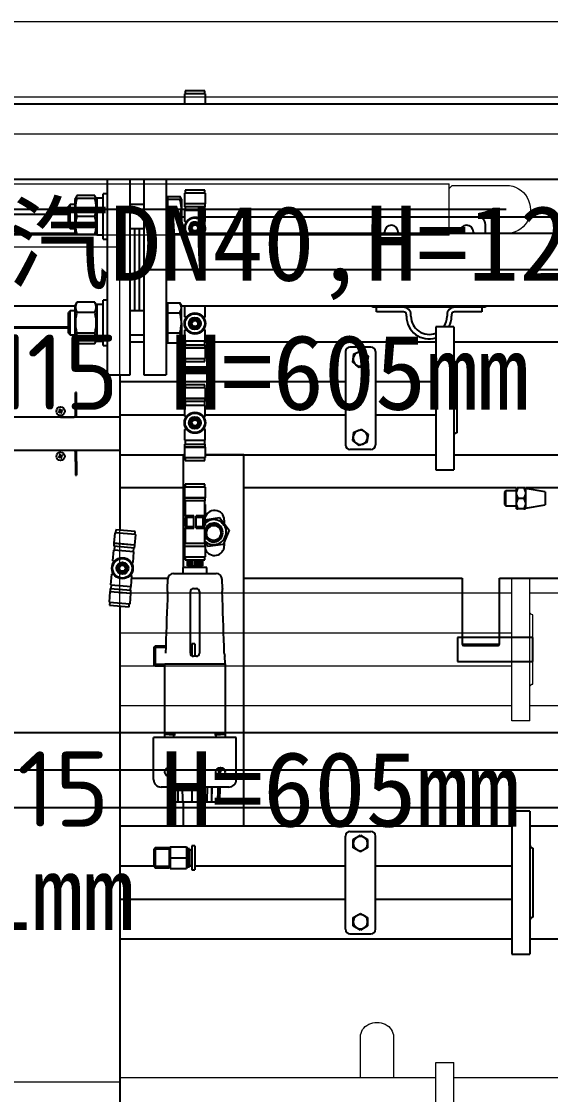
# Model space of a CAD drawing. Extents: x -681219 to -550379, y -242630 to -158199.
# Drawn here: x -641961 to -641609, y -222299 to -221586 of the extents above; entities that cross this region are included whole.
import ezdxf
from ezdxf.lldxf.tags import DXFTag

# ---------------------------------------------------------------- set-up
doc = ezdxf.new("R2010")
doc.units = 0
doc.header["$LTSCALE"] = 1000
doc.linetypes.add('DASHED2', pattern=[9.525, 6.35, -3.175])
doc.layers.get('0').update_dxf_attribs({"linetype": 'CONTINUOUS'})
for name, color, linetype in [('AAC0603001', 7, 'CONTINUOUS'), ('AAC1606501', 7, 'CONTINUOUS'), ('AAV0300602', 7, 'CONTINUOUS'), ('C__USERS_ADMINIS', 7, 'CONTINUOUS'), ('center', 253, 'CENTER2'), ('DOTE_油脂（红）', 7, 'CONTINUOUS'), ('DV6_Default', 7, 'CONTINUOUS'), ('FAA01201', 7, 'CONTINUOUS'), ('FAA01601', 7, 'CONTINUOUS'), ('G03040100001', 7, 'CONTINUOUS'), ('G03050100001', 7, 'CONTINUOUS'), ('G04010100002', 7, 'CONTINUOUS'), ('G04010103013', 7, 'CONTINUOUS'), ('GAB01601', 7, 'CONTINUOUS'), ('GAE01601', 7, 'CONTINUOUS'), ('interface', 251, 'DASHED2'), ('MYGL00710003', 7, 'CONTINUOUS'), ('MYGL00710020', 7, 'CONTINUOUS'), ('MYGL00710022', 7, 'CONTINUOUS'), ('MYGL00710027', 7, 'CONTINUOUS'), ('MYGL00710064', 7, 'CONTINUOUS'), ('MYGL00710077', 7, 'CONTINUOUS'), ('MYGL011009261', 7, 'CONTINUOUS'), ('MYGL011009271', 7, 'CONTINUOUS'), ('MYGL011014822', 7, 'CONTINUOUS'), ('MYGL011015892', 7, 'CONTINUOUS'), ('MYGL01110015', 7, 'CONTINUOUS'), ('MYGL151001281', 7, 'CONTINUOUS'), ('MYGL151001301', 7, 'CONTINUOUS'), ('PIPE-油脂（红）', 1, 'CONTINUOUS'), ('S02010102', 7, 'CONTINUOUS'), ('S021204002', 7, 'CONTINUOUS'), ('SJGL011001841', 7, 'CONTINUOUS'), ('SJGL011002201', 7, 'CONTINUOUS'), ('SJGL011002211', 7, 'CONTINUOUS'), ('SJGL011002221', 7, 'CONTINUOUS')]:
    doc.layers.add(name, color=color, linetype=linetype)
doc.layers.add('famsun', color=7, linetype='CONTINUOUS', lineweight=0)
tags = doc.linetypes.add('CENTER2', pattern=[28.575, 19.05, -3.175, 3.175, -3.175]).pattern_tags.tags
tags[10:11] = [DXFTag(74, 4), DXFTag(75, 0), DXFTag(340, '0'), DXFTag(46, 0.0), DXFTag(50, 0.0), DXFTag(44, 0.0), DXFTag(45, 0.0)]
tags[8:9] = [DXFTag(74, 4), DXFTag(75, 0), DXFTag(340, '0'), DXFTag(46, 0.0), DXFTag(50, 0.0), DXFTag(44, 0.0), DXFTag(45, 0.0)]
tags[6:7] = [DXFTag(74, 4), DXFTag(75, 0), DXFTag(340, '0'), DXFTag(46, 0.0), DXFTag(50, 0.0), DXFTag(44, 0.0), DXFTag(45, 0.0)]
tags[4:5] = [DXFTag(74, 4), DXFTag(75, 0), DXFTag(340, '0'), DXFTag(46, 0.0), DXFTag(50, 0.0), DXFTag(44, 0.0), DXFTag(45, 0.0)]

# ---------------------------------------------------------------- blocks, each defined once
blk = doc.blocks.new('MYGL007B0001XY_A-MYGL165_1_V_1', base_point=(16242.13, -1235.9))
at = {"color": 0, "linetype": 'ByBlock', "lineweight": -2}
for p, q in [((17982.13, -740.9), (14502.13, -740.9)), ((17982.13, -790.9), (14502.13, -790.9)), ((14502.13, -815.9), (14833.13, -815.9)), ((14833.13, -815.9), (16016.83, -815.9)), ((14643.13, -882.9), (14643.13, -848.9)), ((16016.83, -848.9), (14643.13, -848.9)), ((14641.11, -849.9), (14605.18, -849.9)), ((14643.13, -879.9), (14643.13, -851.9)), ((14605.18, -881.9), (14641.13, -881.9)), ((14643.13, -882.9), (16016.83, -882.9)), ((14862.13, -890.9), (15625.63, -890.9)), ((14862.13, -1342.29), (14862.13, -890.9)), ((14589.53, -1205.9), (14589.53, -1110.9)), ((14601.53, -1110.9), (14589.53, -1110.9)), ((14601.53, -1205.9), (14601.53, -1110.9)), ((14502.13, -1120.9), (14589.53, -1120.9)), ((14601.53, -1120.9), (14862.13, -1120.9)), ((14587.53, -1181.4), (14587.53, -1135.4)), ((14862.13, -1147.4), (14601.53, -1147.4)), ((14601.53, -1169.4), (14862.13, -1169.4)), ((14502.13, -1195.9), (14589.53, -1195.9)), ((14601.53, -1195.9), (14862.13, -1195.9)), ((14589.53, -1205.9), (14601.53, -1205.9)), ((14862.13, -1445.83), (14862.13, -1342.29)), ((14680.13, -1415.9), (14680.13, -1442.9)), ((14702.13, -1442.9), (14702.13, -1415.9)), ((14640.13, -1541.9), (14640.13, -1432.9)), ((14652.13, -1432.9), (14640.13, -1432.9)), ((14652.13, -1541.9), (14652.13, -1432.9)), ((14640.13, -1442.9), (14502.13, -1442.9)), ((14862.13, -1442.9), (14652.13, -1442.9)), ((14862.13, -1467.83), (14862.13, -1445.83)), ((16040.13, -1445.83), (14862.13, -1445.83))]:
    blk.add_line(p, q, dxfattribs=at)
for centre, radius, start, end in [((14605.19, -865.9), 16.01, 90.20403, 270.84456), ((14587.53, -1133.4), 2, 270, 0), ((14587.53, -1183.4), 2, 0, 90)]:
    blk.add_arc(centre, radius, start, end, dxfattribs=at)
blk.add_ellipse((14691.13, -1415.9), major_axis=(11, 0), ratio=0.874157, start_param=0, end_param=3.141593, dxfattribs=at)
for points in [[(14643.13, -851.9), (14642.46, -851.23), (14641.8, -850.56), (14641.13, -849.9)], [(14643.13, -851.9), (14642.46, -851.23), (14641.8, -850.56), (14641.13, -849.9)], [(14641.13, -881.9), (14641.8, -881.23), (14642.46, -880.56), (14643.13, -879.9)], [(14641.13, -881.9), (14641.8, -881.23), (14642.46, -880.56), (14643.13, -879.9)]]:
    blk.add_open_spline(points, degree=3, dxfattribs=at)
at = {"layer": 'center', "ltscale": 24.218851}
blk.add_line((14605.19, -865.9), (18153.88, -865.9), dxfattribs=at)
at = {"layer": 'interface', "ltscale": 0.367437}
blk.add_lwpolyline([(14587.53, -1150.4), (14637.53, -1150.4), (14637.53, -1166.4), (14587.53, -1166.4)], close=True, dxfattribs=at)
blk = doc.blocks.new('SJGL165-F')
at = {"layer": 'AAC0603001', "color": 7, "linetype": 'Continuous'}
for p, q in [((21019.22, -4402.32), (21020.09, -4396.87)), ((21020.09, -4396.87), (21025.26, -4394.9)), ((21025.26, -4394.9), (21027.4, -4396.64)), ((21027.4, -4396.64), (21029.54, -4398.38)), ((21029.54, -4398.38), (21028.67, -4403.84)), ((21021.36, -4404.07), (21019.22, -4402.32)), ((21023.51, -4405.81), (21021.36, -4404.07)), ((21028.67, -4403.84), (21023.51, -4405.81)), ((21019.22, -4454.32), (21020.09, -4448.87)), ((21020.09, -4448.87), (21025.26, -4446.9)), ((21025.26, -4446.9), (21027.4, -4448.64)), ((21027.4, -4448.64), (21029.54, -4450.38)), ((21029.54, -4450.38), (21028.67, -4455.84)), ((21021.36, -4456.07), (21019.22, -4454.32)), ((21023.51, -4457.81), (21021.36, -4456.07)), ((21028.67, -4455.84), (21023.51, -4457.81)), ((21019.6, -4719.59), (21024.38, -4716.83)), ((21019.6, -4722.35), (21019.6, -4719.59)), ((21019.6, -4725.11), (21019.6, -4722.35)), ((21024.38, -4716.83), (21029.17, -4719.59)), ((21029.17, -4719.59), (21029.17, -4722.35)), ((21029.17, -4722.35), (21029.17, -4725.11)), ((21024.38, -4727.88), (21019.6, -4725.11)), ((21029.17, -4725.11), (21024.38, -4727.88)), ((21019.6, -4771.59), (21024.38, -4768.83)), ((21019.6, -4774.35), (21019.6, -4771.59)), ((21024.38, -4768.83), (21029.17, -4771.59)), ((21029.17, -4771.59), (21029.17, -4774.35)), ((21019.6, -4777.11), (21019.6, -4774.35)), ((21024.38, -4779.88), (21019.6, -4777.11)), ((21029.17, -4777.11), (21024.38, -4779.88)), ((21029.17, -4774.35), (21029.17, -4777.11))]:
    blk.add_line(p, q, dxfattribs=at)
for centre, start, end in [((21024.38, -4400.35), 50.89986, 230.89986), ((21024.38, -4400.35), 230.89986, 50.89986), ((21024.38, -4452.35), 50.89986, 230.89986), ((21024.38, -4452.35), 230.89986, 50.89986), ((21024.38, -4722.35), 0, 180), ((21024.38, -4722.35), 180, 0), ((21024.38, -4774.35), 0, 180), ((21024.38, -4774.35), 180, 0)]:
    blk.add_arc(centre, 4.78, start, end, dxfattribs=at)
at = {"layer": 'AAC1606501', "color": 7, "linetype": 'Continuous'}
for p, q in [((20896.18, -4294.25), (20895.38, -4294.25)), ((20896.18, -4292.12), (20904.35, -4292.12)), ((20896.18, -4292.12), (20896.18, -4293.91)), ((20896.18, -4293.91), (20904.35, -4293.91)), ((20896.18, -4293.91), (20896.18, -4305.5)), ((20905.38, -4293.91), (20904.35, -4292.12)), ((20904.35, -4293.91), (20905.38, -4293.91)), ((20905.38, -4293.91), (20905.38, -4317.08)), ((20831.5, -4297.5), (20830.38, -4298.62)), ((20830.38, -4312.38), (20830.38, -4298.62)), ((20831.5, -4313.5), (20831.5, -4297.5)), ((20834.48, -4297.5), (20831.5, -4297.5)), ((20880.38, -4297.5), (20871.38, -4297.5)), ((20896.18, -4305.5), (20904.35, -4305.5)), ((20896.18, -4305.5), (20896.18, -4317.08)), ((20830.38, -4312.38), (20831.5, -4313.5)), ((20831.5, -4313.5), (20834.48, -4313.5)), ((20871.38, -4313.5), (20880.38, -4313.5)), ((20895.38, -4316.75), (20896.18, -4316.75)), ((20896.18, -4317.08), (20904.35, -4317.08)), ((20905.38, -4317.08), (20904.35, -4317.08)), ((20896.18, -4364.96), (20895.38, -4364.96)), ((20896.18, -4362.83), (20904.35, -4362.83)), ((20896.18, -4362.83), (20896.18, -4369.52)), ((20905.38, -4364.62), (20904.35, -4362.83)), ((20905.38, -4376.21), (20905.38, -4364.62)), ((20831.5, -4368.21), (20830.38, -4369.33)), ((20830.38, -4383.09), (20830.38, -4369.33)), ((20831.5, -4384.21), (20831.5, -4368.21)), ((20834.48, -4368.21), (20831.5, -4368.21)), ((20880.38, -4368.21), (20871.38, -4368.21)), ((20896.18, -4369.52), (20904.35, -4369.52)), ((20896.18, -4369.52), (20896.18, -4382.9)), ((20905.38, -4376.21), (20905.38, -4387.79)), ((20830.38, -4383.09), (20831.5, -4384.21)), ((20831.5, -4384.21), (20834.48, -4384.21)), ((20871.38, -4384.21), (20880.38, -4384.21)), ((20896.18, -4382.9), (20904.35, -4382.9)), ((20896.18, -4382.9), (20896.18, -4389.58)), ((20895.38, -4387.46), (20896.18, -4387.46)), ((20896.18, -4389.58), (20904.35, -4389.58)), ((20904.35, -4389.58), (20905.38, -4387.79))]:
    blk.add_line(p, q, dxfattribs=at)
for centre, radius, start, end in [((20899.38, -4295.47), 5.99, 15.21847, 33.96005), ((20888.51, -4299.71), 16.86, 339.91441, 20.08391), ((20888.51, -4311.29), 16.86, 339.91615, 20.08553), ((20899.38, -4366.18), 5.99, 326.04286, 33.96005), ((20899.38, -4386.24), 5.99, 326.0398, 33.95729)]:
    blk.add_arc(centre, radius, start, end, dxfattribs=at)
for points, knots in [([(20905.38, -4376.21), (20905.38, -4375.08), (20905.29, -4373.95), (20904.93, -4371.72), (20904.66, -4370.61), (20904.35, -4369.52)], [0, 0, 0, 0, 0.5, 0.5, 1, 1, 1, 1]), ([(20904.35, -4382.9), (20904.66, -4381.81), (20904.92, -4380.72), (20905.19, -4379.04), (20905.26, -4378.48), (20905.36, -4377.34), (20905.38, -4376.77), (20905.38, -4376.21)], [0, 0, 0, 0, 0.5, 0.5, 0.75, 0.75, 1, 1, 1, 1])]:
    blk.add_open_spline(points, degree=3, knots=knots, dxfattribs=at)
at = {"layer": 'AAV0300602', "color": 7, "linetype": 'Continuous'}
for p, q in [((20823.8, -4435.38), (20824.77, -4434.84)), ((20824.03, -4435.8), (20825, -4435.27)), ((20824.77, -4434.84), (20824.23, -4433.87)), ((20825.19, -4434.61), (20824.65, -4433.64)), ((20825.19, -4434.61), (20824.77, -4434.84)), ((20825, -4435.27), (20824.77, -4434.84)), ((20825.42, -4435.03), (20825, -4435.27)), ((20825.54, -4436.24), (20825, -4435.27)), ((20825.19, -4434.61), (20826.16, -4434.07)), ((20825.42, -4435.03), (20825.19, -4434.61)), ((20825.42, -4435.03), (20826.4, -4434.49)), ((20825.96, -4436), (20825.42, -4435.03)), ((20823.8, -4465.38), (20824.77, -4464.84)), ((20824.03, -4465.8), (20825, -4465.27)), ((20824.77, -4464.84), (20824.23, -4463.87)), ((20825.19, -4464.61), (20824.65, -4463.64)), ((20825.19, -4464.61), (20824.77, -4464.84)), ((20825, -4465.27), (20824.77, -4464.84)), ((20825.42, -4465.03), (20825, -4465.27)), ((20825.54, -4466.24), (20825, -4465.27)), ((20825.19, -4464.61), (20826.16, -4464.07)), ((20825.42, -4465.03), (20825.19, -4464.61)), ((20825.42, -4465.03), (20826.4, -4464.49)), ((20825.96, -4466), (20825.42, -4465.03))]:
    blk.add_line(p, q, dxfattribs=at)
for centre in [(20825.1, -4434.94), (20825.1, -4464.94)]:
    blk.add_circle(centre, 2.8, dxfattribs=at)
for centre, start, end in [((20833.45, -4430.3), 207.7549, 210.29478), ((20829.73, -4443.29), 117.7549, 120.29478), ((20820.46, -4426.59), 297.7549, 300.29478), ((20816.75, -4439.57), 27.7549, 30.29478), ((20833.45, -4460.3), 207.7549, 210.29478), ((20829.73, -4473.29), 117.7549, 120.29478), ((20816.75, -4469.57), 27.7549, 30.29478), ((20820.46, -4456.59), 297.7549, 300.29478)]:
    blk.add_arc(centre, 10.9, start, end, dxfattribs=at)
at = {"layer": 'C__USERS_ADMINIS', "color": 7, "linetype": 'Continuous'}
for p, q in [((21074.38, -4378.85), (21074.38, -4473.85)), ((21086.38, -4378.85), (21074.38, -4378.85)), ((21086.38, -4378.85), (21086.38, -4473.85)), ((21088.38, -4403.35), (21088.38, -4449.35)), ((21014.38, -4415.35), (20864.38, -4415.35)), ((21074.38, -4415.35), (21034.38, -4415.35)), ((20864.38, -4437.35), (20907.63, -4437.35)), ((20921.13, -4437.35), (21014.38, -4437.35)), ((21034.38, -4437.35), (21074.38, -4437.35)), ((21074.38, -4473.85), (21086.38, -4473.85))]:
    blk.add_line(p, q, dxfattribs=at)
for centre, start, end in [((21088.38, -4401.35), 180, 270), ((21088.38, -4451.35), 90, 180)]:
    blk.add_arc(centre, 2, start, end, dxfattribs=at)
at = {"layer": 'DV6_Default', "color": 7, "linetype": 'CENTER2'}
blk.add_line((20883.63, -4340.85), (21287.13, -4340.85), dxfattribs=at)
at = {"layer": 'FAA01201', "color": 7, "linetype": 'Continuous'}
for p, q in [((20921.05, -4507.07), (20930.79, -4505.72)), ((20930.79, -4505.72), (20937.18, -4513.93)), ((20937.18, -4513.93), (20933.26, -4523.55)), ((20922.97, -4524.98), (20920.9, -4522.31)), ((20933.26, -4523.55), (20922.97, -4524.98))]:
    blk.add_line(p, q, dxfattribs=at)
for radius, start, end in [(8.3, 0, 131.66718), (8.3, 223.70627, 0), (6, 0, 163.40216), (6, 357.61533, 0)]:
    blk.add_arc((20926.88, -4515.35), radius, start, end, dxfattribs=at)
at = {"layer": 'FAA01601', "color": 7, "linetype": 'Continuous'}
for p, q in [((20834.92, -4293.5), (20834.48, -4294.25)), ((20834.48, -4294.25), (20834.48, -4316.75)), ((20835.99, -4291.64), (20834.92, -4293.5)), ((20834.92, -4293.5), (20835.99, -4293.5)), ((20847.78, -4291.64), (20835.99, -4291.64)), ((20847.78, -4293.5), (20835.99, -4293.5)), ((20848.85, -4293.5), (20847.78, -4291.64)), ((20847.78, -4293.5), (20848.85, -4293.5)), ((20849.28, -4294.25), (20848.85, -4293.5)), ((20847.78, -4305.5), (20835.99, -4305.5)), ((20834.48, -4316.75), (20834.92, -4317.5)), ((20835.99, -4317.5), (20834.92, -4317.5)), ((20847.78, -4317.5), (20835.99, -4317.5)), ((20847.78, -4317.5), (20848.85, -4317.5)), ((20848.85, -4317.5), (20849.28, -4316.75)), ((20835.99, -4362.35), (20834.48, -4364.96)), ((20834.48, -4364.96), (20834.48, -4387.46)), ((20847.78, -4362.35), (20835.99, -4362.35)), ((20849.28, -4364.96), (20847.78, -4362.35)), ((20847.78, -4369.28), (20835.99, -4369.28)), ((20847.78, -4383.14), (20835.99, -4383.14)), ((20834.48, -4387.46), (20835.99, -4390.06)), ((20847.78, -4390.06), (20835.99, -4390.06)), ((20847.78, -4390.06), (20849.28, -4387.46))]:
    blk.add_line(p, q, dxfattribs=at)
for centre, radius, start, end in [((20852.4, -4299.5), 17.47, 159.91615, 200.08553), ((20841.13, -4295.1), 6.2, 146.0398, 164.72261), ((20842.63, -4295.1), 6.2, 15.21847, 33.96005), ((20831.37, -4299.5), 17.47, 339.91441, 20.08391), ((20852.4, -4311.5), 17.47, 159.91441, 200.08391), ((20831.37, -4311.5), 17.47, 339.91615, 20.08553), ((20841.13, -4365.82), 6.2, 146.0398, 213.95729), ((20842.63, -4365.82), 6.2, 326.04286, 33.96005), ((20841.13, -4386.6), 6.2, 146.04286, 213.96005), ((20842.63, -4386.6), 6.2, 326.0398, 33.95729)]:
    blk.add_arc(centre, radius, start, end, dxfattribs=at)
for points, knots in [([(20835.99, -4369.28), (20835.66, -4370.4), (20835.39, -4371.53), (20835.11, -4373.27), (20835.04, -4373.85), (20834.94, -4375.03), (20834.92, -4375.62), (20834.92, -4377.38), (20835.02, -4378.54), (20835.39, -4380.85), (20835.66, -4382.01), (20835.99, -4383.14)], [0, 0, 0, 0, 0.25, 0.25, 0.375, 0.375, 0.5, 0.5, 0.75, 0.75, 1, 1, 1, 1]), ([(20847.78, -4383.14), (20848.1, -4382.01), (20848.38, -4380.85), (20848.75, -4378.54), (20848.85, -4377.38), (20848.85, -4375.62), (20848.82, -4375.03), (20848.73, -4373.85), (20848.65, -4373.27), (20848.37, -4371.53), (20848.1, -4370.4), (20847.78, -4369.28)], [0, 0, 0, 0, 0.25, 0.25, 0.5, 0.5, 0.625, 0.625, 0.75, 0.75, 1, 1, 1, 1])]:
    blk.add_open_spline(points, degree=3, knots=knots, dxfattribs=at)
at = {"layer": 'G03040100001', "color": 7, "linetype": 'Continuous'}
for p, q in [((20909.38, -4537.85), (20909.38, -4533.8)), ((20909.6, -4533.8), (20909.6, -4537.85)), ((20909.66, -4537.85), (20909.66, -4533.8)), ((20910.28, -4533.8), (20910.28, -4537.85)), ((20910.4, -4537.85), (20910.4, -4533.8)), ((20911.36, -4533.8), (20911.36, -4537.85)), ((20911.48, -4533.8), (20911.48, -4537.85)), ((20911.52, -4537.85), (20911.52, -4533.8)), ((20912.74, -4533.8), (20912.74, -4537.85)), ((20912.8, -4533.8), (20912.8, -4537.85)), ((20912.93, -4537.85), (20912.93, -4533.8)), ((20914.28, -4533.8), (20914.28, -4537.85)), ((20914.48, -4537.85), (20914.48, -4533.8)), ((20915.83, -4533.8), (20915.83, -4537.85)), ((20915.96, -4537.85), (20915.96, -4533.8)), ((20916.02, -4537.85), (20916.02, -4533.8)), ((20917.24, -4533.8), (20917.24, -4537.85)), ((20917.28, -4537.85), (20917.28, -4533.8)), ((20917.4, -4537.85), (20917.4, -4533.8)), ((20918.37, -4533.8), (20918.37, -4537.85)), ((20918.49, -4537.85), (20918.49, -4533.8)), ((20919.11, -4533.8), (20919.11, -4537.85)), ((20919.17, -4537.85), (20919.17, -4533.8)), ((20919.38, -4533.8), (20919.38, -4537.85)), ((20900.25, -4542.85), (20928.51, -4542.85)), ((20922.38, -4538.85), (20906.38, -4538.85)), ((20906.38, -4538.85), (20906.38, -4542.85)), ((20909.38, -4537.85), (20909.6, -4537.85)), ((20909.6, -4537.85), (20909.66, -4537.85)), ((20909.66, -4537.85), (20910.28, -4537.85)), ((20910.28, -4537.85), (20910.4, -4537.85)), ((20910.38, -4537.85), (20910.38, -4538.85)), ((20910.4, -4537.85), (20911.36, -4537.85)), ((20911.36, -4537.85), (20911.48, -4537.85)), ((20911.52, -4537.85), (20911.48, -4537.85)), ((20911.52, -4537.85), (20912.74, -4537.85)), ((20912.74, -4537.85), (20912.8, -4537.85)), ((20912.93, -4537.85), (20912.8, -4537.85)), ((20912.93, -4537.85), (20914.28, -4537.85)), ((20914.48, -4537.85), (20914.28, -4537.85)), ((20914.48, -4537.85), (20915.83, -4537.85)), ((20915.96, -4537.85), (20915.83, -4537.85)), ((20915.96, -4537.85), (20916.02, -4537.85)), ((20916.02, -4537.85), (20917.24, -4537.85)), ((20917.28, -4537.85), (20917.24, -4537.85)), ((20917.28, -4537.85), (20917.4, -4537.85)), ((20917.4, -4537.85), (20918.37, -4537.85)), ((20918.37, -4537.85), (20918.49, -4537.85)), ((20918.38, -4538.85), (20918.38, -4537.85)), ((20918.49, -4537.85), (20919.11, -4537.85)), ((20919.11, -4537.85), (20919.17, -4537.85)), ((20919.17, -4537.85), (20919.38, -4537.85)), ((20922.38, -4542.85), (20922.38, -4538.85)), ((20896.25, -4546.72), (20896.05, -4552.85)), ((20932.72, -4552.85), (20932.51, -4546.72)), ((20896.08, -4552.85), (20896.05, -4552.85)), ((20911.38, -4595.85), (20911.38, -4554.85)), ((20913.38, -4552.85), (20915.38, -4552.85)), ((20917.38, -4554.85), (20917.38, -4595.85)), ((20932.69, -4552.85), (20932.72, -4552.85)), ((20915.38, -4597.85), (20913.38, -4597.85)), ((20934.19, -4597.85), (20934.22, -4597.85)), ((20934.38, -4602.85), (20934.22, -4597.85)), ((20894.38, -4649.85), (20894.38, -4602.85)), ((20894.38, -4602.85), (20897.38, -4602.85)), ((20897.38, -4602.85), (20914.38, -4602.85)), ((20914.38, -4602.85), (20931.38, -4602.85)), ((20931.38, -4602.85), (20934.38, -4602.85)), ((20934.38, -4602.85), (20934.38, -4649.85)), ((20897.38, -4649.85), (20894.38, -4649.85)), ((20894.38, -4651.85), (20894.38, -4649.85)), ((20897.38, -4649.85), (20901.38, -4649.85)), ((20900.38, -4651.85), (20900.38, -4649.85)), ((20927.38, -4649.85), (20931.38, -4649.85)), ((20928.38, -4649.85), (20928.38, -4651.85)), ((20934.38, -4649.85), (20931.38, -4649.85)), ((20934.38, -4649.85), (20934.38, -4651.85)), ((20941.88, -4651.85), (20886.88, -4651.85)), ((20886.88, -4655.85), (20886.88, -4651.85)), ((20886.88, -4679.78), (20886.88, -4655.85)), ((20941.88, -4655.85), (20941.88, -4651.85)), ((20941.88, -4679.78), (20941.88, -4655.85)), ((20897.12, -4671.86), (20897.32, -4677.85)), ((20898.55, -4677.62), (20898.55, -4672.09)), ((20930.22, -4672.09), (20930.22, -4677.62)), ((20931.45, -4677.85), (20931.65, -4671.86)), ((20936.88, -4684.78), (20891.88, -4684.78)), ((20897.55, -4684.78), (20897.85, -4693.89)), ((20898.55, -4694.66), (20898.55, -4684.78)), ((20902.94, -4684.78), (20903.12, -4693.89)), ((20903.36, -4694.66), (20903.36, -4684.78)), ((20906.35, -4693.89), (20906.17, -4684.78)), ((20912.38, -4684.78), (20912.38, -4693.89)), ((20916.38, -4693.89), (20916.38, -4684.78)), ((20922.59, -4684.78), (20922.41, -4693.89)), ((20925.4, -4684.78), (20925.4, -4694.66)), ((20925.65, -4693.89), (20925.83, -4684.78)), ((20930.22, -4684.78), (20930.22, -4694.66)), ((20930.91, -4693.89), (20931.22, -4684.78)), ((20912.38, -4694.66), (20912.38, -4693.89)), ((20916.38, -4693.89), (20916.38, -4694.66)), ((20929.92, -4694.85), (20898.85, -4694.85))]:
    blk.add_line(p, q, dxfattribs=at)
for centre in [(20897.38, -4674.85), (20931.38, -4674.85)]:
    blk.add_circle(centre, 3, dxfattribs=at)
for centre, radius, start, end in [((20900.25, -4546.85), 4, 90, 178.09085), ((20928.51, -4546.85), 4, 1.90915, 90), ((20889.69, -4554.34), 6.56, 355.56192, 13.14473), ((20913.38, -4554.85), 2, 90, 180), ((20915.38, -4554.85), 2, 0, 90), ((20939.46, -4554.37), 6.94, 167.3373, 183.95605), ((20913.38, -4595.85), 2, 180, 270), ((20915.38, -4595.85), 2, 270, 0), ((20941.18, -4595.89), 7.26, 179.7086, 195.69209), ((20891.88, -4679.78), 5, 180, 270), ((20936.88, -4679.78), 5, 270, 0), ((20898.85, -4693.85), 1, 181.90915, 270), ((20899.17, -4693.86), 1.02, 181.57062, 232.06691), ((20900.41, -4693.86), 1.01, 181.51879, 232.11873), ((20904.44, -4693.9), 1.33, 179.57053, 215.13182), ((20907.66, -4693.9), 1.3, 179.22603, 215.47632), ((20921.08, -4693.9), 1.33, 324.86818, 0.42947), ((20924.35, -4693.9), 1.3, 324.52368, 0.77397), ((20928.36, -4693.86), 1.02, 307.93309, 358.42938), ((20929.92, -4693.85), 1, 270, 358.09085), ((20929.6, -4693.86), 1.01, 307.88127, 358.48121), ((20899.17, -4692.27), 2.47, 255.48168, 284.51832), ((20904.98, -4678.09), 16.65, 264.42385, 275.57615), ((20923.79, -4678.09), 16.65, 264.42385, 275.57615), ((20929.6, -4692.27), 2.47, 255.48168, 284.51832)]:
    blk.add_arc(centre, radius, start, end, dxfattribs=at)
for points, knots in [([(20896.23, -4554.85), (20896.17, -4556.52), (20896.12, -4558.19), (20896.06, -4559.86), (20895.65, -4571.84), (20895.25, -4583.81), (20894.85, -4595.78), (20894.85, -4595.8), (20894.85, -4595.83), (20894.84, -4595.85)], [0, 0, 0, 0, 0.122245, 0.122245, 0.122245, 0.998256, 0.998256, 0.998256, 1, 1, 1, 1]), ([(20933.92, -4595.85), (20933.92, -4595.83), (20933.92, -4595.8), (20933.92, -4595.78), (20933.51, -4583.81), (20933.11, -4571.84), (20932.71, -4559.86), (20932.65, -4558.19), (20932.59, -4556.52), (20932.54, -4554.85)], [0, 0, 0, 0, 0.001744, 0.001744, 0.001744, 0.877755, 0.877755, 0.877755, 1, 1, 1, 1]), ([(20912.38, -4694.66), (20913.04, -4694.72), (20913.71, -4694.74), (20914.54, -4694.74), (20914.71, -4694.74), (20915.04, -4694.73), (20915.21, -4694.73), (20915.71, -4694.71), (20916.05, -4694.69), (20916.38, -4694.66)], [0, 0, 0, 0, 0.5, 0.5, 0.625, 0.625, 0.75, 0.75, 1, 1, 1, 1])]:
    blk.add_open_spline(points, degree=3, knots=knots, dxfattribs=at)
for points in [[(20897.45, -4671.9), (20897.52, -4673.87), (20897.58, -4675.84), (20897.64, -4677.81)], [(20898.87, -4677.41), (20898.81, -4675.68), (20898.76, -4673.95), (20898.7, -4672.22)], [(20930.06, -4672.18), (20930.01, -4673.92), (20929.95, -4675.66), (20929.9, -4677.39)], [(20931.12, -4677.79), (20931.18, -4675.82), (20931.25, -4673.86), (20931.31, -4671.89)], [(20897.87, -4684.78), (20897.96, -4687.82), (20898.06, -4690.85), (20898.16, -4693.89)], [(20899.39, -4693.89), (20899.3, -4690.85), (20899.2, -4687.82), (20899.1, -4684.78)], [(20929.66, -4684.78), (20929.57, -4687.82), (20929.47, -4690.85), (20929.37, -4693.89)], [(20930.61, -4693.89), (20930.7, -4690.85), (20930.8, -4687.82), (20930.9, -4684.78)]]:
    blk.add_open_spline(points, degree=3, dxfattribs=at)
at = {"layer": 'G03050100001', "color": 7, "linetype": 'Continuous'}
for p, q in [((21128.04, -4488.35), (21128.04, -4485.9)), ((21129.04, -4485.9), (21128.04, -4485.9)), ((21133.04, -4485.9), (21129.04, -4485.9)), ((21134.04, -4485.9), (21133.04, -4485.9)), ((21134.04, -4485.9), (21134.04, -4488.35)), ((21147.04, -4488.61), (21134.04, -4486.4)), ((21121.04, -4487.9), (21120.04, -4488.9)), ((21120.04, -4488.9), (21120.04, -4496.9)), ((21121.04, -4497.9), (21121.04, -4487.9)), ((21128.04, -4487.9), (21121.04, -4487.9)), ((21128.04, -4490.46), (21128.04, -4488.35)), ((21128.04, -4495.35), (21128.04, -4490.46)), ((21133.04, -4492.9), (21129.04, -4492.9)), ((21134.04, -4488.35), (21134.04, -4490.46)), ((21134.04, -4490.46), (21134.04, -4495.35)), ((21147.04, -4488.61), (21147.04, -4497.2)), ((21120.04, -4496.9), (21121.04, -4497.9)), ((21121.04, -4497.9), (21128.04, -4497.9)), ((21128.04, -4497.46), (21128.04, -4495.35)), ((21128.04, -4499.9), (21128.04, -4497.46)), ((21128.04, -4499.9), (21129.04, -4499.9)), ((21133.04, -4499.9), (21129.04, -4499.9)), ((21133.04, -4499.9), (21134.04, -4499.9)), ((21134.04, -4495.35), (21134.04, -4497.46)), ((21134.04, -4499.4), (21147.04, -4497.2)), ((21134.04, -4497.46), (21134.04, -4499.9))]:
    blk.add_line(p, q, dxfattribs=at)
for centre, start, end in [((21135.88, -4490.13), 148.2754, 167.18859), ((21126.21, -4490.13), 12.81326, 31.72276), ((21135.88, -4488.68), 192.81326, 211.72276), ((21135.88, -4497.13), 148.2754, 167.18859), ((21126.21, -4488.68), 328.2754, 347.18859), ((21126.21, -4497.13), 12.81326, 31.72276), ((21135.88, -4495.68), 192.81326, 211.72276), ((21126.21, -4495.68), 328.2754, 347.18859)]:
    blk.add_arc(centre, 8.03, start, end, dxfattribs=at)
at = {"layer": 'G04010100002', "color": 7, "linetype": 'Continuous'}
for p, q in [((20887.88, -4591.07), (20887.38, -4591.57)), ((20887.38, -4603.73), (20887.38, -4591.57)), ((20895.01, -4591.93), (20887.38, -4591.93)), ((20887.88, -4591.07), (20887.88, -4604.23)), ((20895.01, -4591.07), (20887.88, -4591.07)), ((20912.38, -4592.65), (20911.38, -4592.65)), ((20912.38, -4589.65), (20912.38, -4597.65)), ((20914.38, -4589.65), (20912.38, -4589.65)), ((20914.38, -4589.65), (20914.38, -4597.85)), ((20894.38, -4603.37), (20887.38, -4603.37)), ((20887.38, -4603.73), (20887.88, -4604.23)), ((20887.88, -4604.23), (20894.38, -4604.23)), ((20887.88, -4725.27), (20887.38, -4725.77)), ((20887.38, -4737.93), (20887.38, -4725.77)), ((20897.38, -4726.13), (20887.38, -4726.13)), ((20887.88, -4725.27), (20887.88, -4738.43)), ((20897.38, -4725.27), (20887.88, -4725.27)), ((20897.7, -4724.65), (20897.38, -4725.85)), ((20897.38, -4725.27), (20897.38, -4738.43)), ((20898, -4724.65), (20908.76, -4724.65)), ((20898, -4724.65), (20898, -4731.85)), ((20908.76, -4724.65), (20908.76, -4731.85)), ((20909.38, -4725.85), (20909.06, -4724.65)), ((20909.38, -4725.85), (20909.38, -4737.85)), ((20910.88, -4725.85), (20909.38, -4725.85)), ((20910.88, -4725.85), (20910.88, -4737.85)), ((20912.38, -4726.85), (20910.88, -4726.85)), ((20912.38, -4723.85), (20912.38, -4739.85)), ((20914.38, -4723.85), (20912.38, -4723.85)), ((20914.38, -4723.85), (20914.38, -4739.85)), ((20898, -4731.85), (20908.76, -4731.85)), ((20898, -4731.85), (20898, -4739.05)), ((20908.76, -4731.85), (20908.76, -4739.05)), ((20897.38, -4737.57), (20887.38, -4737.57)), ((20887.38, -4737.93), (20887.88, -4738.43)), ((20887.88, -4738.43), (20897.38, -4738.43)), ((20897.38, -4737.85), (20897.7, -4739.05)), ((20898, -4739.05), (20908.76, -4739.05)), ((20909.06, -4739.05), (20909.38, -4737.85)), ((20909.38, -4737.85), (20910.88, -4737.85)), ((20910.88, -4736.85), (20912.38, -4736.85)), ((20912.38, -4739.85), (20914.38, -4739.85))]:
    blk.add_line(p, q, dxfattribs=at)
at = {"layer": 'G04010103013', "color": 7, "linetype": 'Continuous'}
for p, q in [((20920.88, -4222), (20907.88, -4222)), ((20907.88, -4222), (20907.88, -4224)), ((20920.88, -4224), (20920.88, -4222)), ((20921.38, -4224), (20907.38, -4224)), ((20907.38, -4224), (20907.38, -4230.85)), ((20921.38, -4230.85), (20921.38, -4224)), ((20921.38, -4290), (20907.38, -4290)), ((20907.38, -4290), (20907.38, -4297.05)), ((20920.88, -4288), (20907.88, -4288)), ((20907.88, -4288), (20907.88, -4290)), ((20920.88, -4290), (20920.88, -4288)), ((20921.38, -4297.05), (20921.38, -4290)), ((20921.38, -4297.05), (20907.38, -4297.05)), ((20907.38, -4297.05), (20907.48, -4297.15)), ((20921.28, -4297.15), (20907.48, -4297.15)), ((20907.48, -4297.15), (20907.48, -4299.05)), ((20921.28, -4299.05), (20907.48, -4299.05)), ((20907.63, -4308.75), (20907.63, -4301.55)), ((20921.13, -4301.55), (20907.63, -4301.55)), ((20907.88, -4299.05), (20907.88, -4301.55)), ((20920.88, -4301.55), (20920.88, -4299.05)), ((20921.13, -4308.75), (20921.13, -4301.55)), ((20921.28, -4297.15), (20921.38, -4297.05)), ((20921.28, -4299.05), (20921.28, -4297.15)), ((20907.63, -4308.75), (20908.94, -4308.75)), ((20907.88, -4308.75), (20907.88, -4309.1)), ((20907.88, -4309.1), (20908.67, -4309.1)), ((20907.88, -4309.1), (20908.36, -4309.58)), ((20919.83, -4308.75), (20921.13, -4308.75)), ((20920.09, -4309.1), (20920.88, -4309.1)), ((20920.4, -4309.58), (20920.88, -4309.1)), ((20920.88, -4309.1), (20920.88, -4308.75)), ((20908.36, -4316.72), (20908.23, -4316.85)), ((20920.53, -4316.85), (20920.4, -4316.72)), ((20907.63, -4372.25), (20907.63, -4365.05)), ((20921.13, -4365.05), (20907.63, -4365.05)), ((20907.88, -4364.85), (20907.88, -4365.05)), ((20920.88, -4365.05), (20920.88, -4364.85)), ((20921.13, -4372.25), (20921.13, -4365.05)), ((20907.63, -4372.25), (20908.94, -4372.25)), ((20907.88, -4372.25), (20907.88, -4372.6)), ((20907.88, -4372.6), (20908.67, -4372.6)), ((20907.88, -4372.6), (20908.36, -4373.08)), ((20919.83, -4372.25), (20921.13, -4372.25)), ((20920.09, -4372.6), (20920.88, -4372.6)), ((20920.4, -4373.08), (20920.88, -4372.6)), ((20920.88, -4372.6), (20920.88, -4372.25)), ((20907.63, -4388.25), (20907.63, -4381.05)), ((20908.94, -4381.05), (20907.63, -4381.05)), ((20908.36, -4380.22), (20907.88, -4380.7)), ((20908.67, -4380.7), (20907.88, -4380.7)), ((20907.88, -4380.7), (20907.88, -4381.05)), ((20921.13, -4381.05), (20919.83, -4381.05)), ((20920.88, -4380.7), (20920.09, -4380.7)), ((20920.88, -4380.7), (20920.4, -4380.22)), ((20920.88, -4381.05), (20920.88, -4380.7)), ((20921.13, -4388.25), (20921.13, -4381.05)), ((20907.48, -4392.65), (20907.38, -4392.75)), ((20907.38, -4392.75), (20921.38, -4392.75)), ((20907.38, -4392.75), (20907.38, -4399.8)), ((20907.48, -4390.75), (20921.28, -4390.75)), ((20907.48, -4390.75), (20907.48, -4392.65)), ((20907.48, -4392.65), (20921.28, -4392.65)), ((20907.63, -4388.25), (20921.13, -4388.25)), ((20907.88, -4388.25), (20907.88, -4390.75)), ((20920.88, -4390.75), (20920.88, -4388.25)), ((20921.28, -4392.65), (20921.28, -4390.75)), ((20921.38, -4392.75), (20921.28, -4392.65)), ((20921.38, -4399.8), (20921.38, -4392.75)), ((20907.38, -4399.8), (20921.38, -4399.8)), ((20907.88, -4399.8), (20907.88, -4401.8)), ((20920.88, -4401.8), (20920.88, -4399.8)), ((20907.88, -4401.8), (20920.88, -4401.8)), ((20921.38, -4419.5), (20907.38, -4419.5)), ((20907.38, -4419.5), (20907.38, -4426.55)), ((20920.88, -4417.5), (20907.88, -4417.5)), ((20907.88, -4417.5), (20907.88, -4419.5)), ((20920.88, -4419.5), (20920.88, -4417.5)), ((20921.38, -4426.55), (20921.38, -4419.5)), ((20921.38, -4426.55), (20907.38, -4426.55)), ((20907.38, -4426.55), (20907.48, -4426.65)), ((20921.28, -4426.65), (20907.48, -4426.65)), ((20907.48, -4426.65), (20907.48, -4428.55)), ((20921.28, -4428.55), (20907.48, -4428.55)), ((20907.88, -4428.55), (20907.88, -4431.05)), ((20920.88, -4431.05), (20920.88, -4428.55)), ((20921.28, -4426.65), (20921.38, -4426.55)), ((20921.28, -4428.55), (20921.28, -4426.65)), ((20907.63, -4438.25), (20907.63, -4431.05)), ((20921.13, -4431.05), (20907.63, -4431.05)), ((20921.13, -4438.25), (20921.13, -4431.05)), ((20907.63, -4438.25), (20908.94, -4438.25)), ((20907.88, -4438.25), (20907.88, -4438.6)), ((20907.88, -4438.6), (20908.67, -4438.6)), ((20907.88, -4438.6), (20908.36, -4439.08)), ((20919.83, -4438.25), (20921.13, -4438.25)), ((20920.09, -4438.6), (20920.88, -4438.6)), ((20920.4, -4439.08), (20920.88, -4438.6)), ((20920.88, -4438.6), (20920.88, -4438.25)), ((20907.63, -4454.25), (20907.63, -4447.05)), ((20908.94, -4447.05), (20907.63, -4447.05)), ((20908.36, -4446.22), (20907.88, -4446.7)), ((20908.67, -4446.7), (20907.88, -4446.7)), ((20907.88, -4446.7), (20907.88, -4447.05)), ((20921.13, -4447.05), (20919.83, -4447.05)), ((20920.88, -4446.7), (20920.09, -4446.7)), ((20920.88, -4446.7), (20920.4, -4446.22)), ((20920.88, -4447.05), (20920.88, -4446.7)), ((20921.13, -4454.25), (20921.13, -4447.05)), ((20907.48, -4456.75), (20921.28, -4456.75)), ((20907.48, -4456.75), (20907.48, -4458.65)), ((20907.63, -4454.25), (20921.13, -4454.25)), ((20907.88, -4454.25), (20907.88, -4456.75)), ((20920.88, -4456.75), (20920.88, -4454.25)), ((20921.28, -4458.65), (20921.28, -4456.75)), ((20907.48, -4458.65), (20907.38, -4458.75)), ((20907.38, -4458.75), (20921.38, -4458.75)), ((20907.38, -4458.75), (20907.38, -4465.8)), ((20907.48, -4458.65), (20921.28, -4458.65)), ((20921.38, -4458.75), (20921.28, -4458.65)), ((20921.38, -4465.8), (20921.38, -4458.75)), ((20907.38, -4465.8), (20921.38, -4465.8)), ((20907.88, -4465.8), (20907.88, -4467.8)), ((20907.88, -4467.8), (20920.88, -4467.8)), ((20920.88, -4467.8), (20920.88, -4465.8)), ((20921.38, -4485.5), (20907.38, -4485.5)), ((20907.38, -4485.5), (20907.38, -4492.55)), ((20920.88, -4483.5), (20907.88, -4483.5)), ((20907.88, -4483.5), (20907.88, -4485.5)), ((20920.88, -4485.5), (20920.88, -4483.5)), ((20921.38, -4492.55), (20921.38, -4485.5)), ((20921.38, -4492.55), (20907.38, -4492.55)), ((20907.38, -4492.55), (20907.48, -4492.65)), ((20921.28, -4492.65), (20907.48, -4492.65)), ((20907.48, -4492.65), (20907.48, -4494.55)), ((20921.28, -4492.65), (20921.38, -4492.55)), ((20921.28, -4494.55), (20921.28, -4492.65)), ((20921.28, -4494.55), (20907.48, -4494.55)), ((20907.63, -4497.05), (20907.63, -4504.25)), ((20907.88, -4497.05), (20907.63, -4497.05)), ((20907.88, -4494.55), (20907.88, -4504.6)), ((20920.88, -4504.6), (20920.88, -4494.55)), ((20921.13, -4497.05), (20920.88, -4497.05)), ((20921.13, -4497.05), (20921.13, -4504.25)), ((20907.63, -4504.25), (20907.88, -4504.25)), ((20913.63, -4504.6), (20907.88, -4504.6)), ((20907.88, -4504.6), (20908.88, -4505.6)), ((20913.63, -4505.6), (20908.88, -4505.6)), ((20908.88, -4505.6), (20908.88, -4508.65)), ((20913.63, -4512.7), (20913.63, -4504.6)), ((20920.88, -4504.6), (20915.13, -4504.6)), ((20915.13, -4512.7), (20915.13, -4504.6)), ((20919.88, -4505.6), (20915.13, -4505.6)), ((20919.88, -4505.6), (20920.88, -4504.6)), ((20919.88, -4508.65), (20919.88, -4505.6)), ((20920.88, -4504.25), (20921.13, -4504.25)), ((20861.75, -4513.78), (20861.58, -4515.77)), ((20874.7, -4514.84), (20861.75, -4513.78)), ((20874.54, -4516.83), (20874.7, -4514.84)), ((20907.63, -4513.05), (20907.63, -4520.25)), ((20907.88, -4513.05), (20907.63, -4513.05)), ((20908.88, -4511.7), (20907.88, -4512.7)), ((20907.88, -4512.7), (20913.63, -4512.7)), ((20907.88, -4512.7), (20907.88, -4522.75)), ((20908.88, -4508.65), (20908.88, -4511.7)), ((20908.88, -4511.7), (20913.63, -4511.7)), ((20915.13, -4511.7), (20919.88, -4511.7)), ((20915.13, -4512.7), (20920.88, -4512.7)), ((20919.88, -4511.7), (20919.88, -4508.65)), ((20920.88, -4512.7), (20919.88, -4511.7)), ((20920.88, -4522.75), (20920.88, -4512.7)), ((20921.13, -4513.05), (20920.88, -4513.05)), ((20921.13, -4513.05), (20921.13, -4520.25)), ((20861.08, -4515.73), (20860.51, -4522.76)), ((20875.04, -4516.87), (20861.08, -4515.73)), ((20874.46, -4523.9), (20875.04, -4516.87)), ((20907.63, -4520.25), (20907.88, -4520.25)), ((20920.88, -4520.25), (20921.13, -4520.25)), ((20859.8, -4534.44), (20860.39, -4527.26)), ((20873.84, -4528.36), (20860.39, -4527.26)), ((20860.6, -4522.86), (20860.44, -4524.76)), ((20874.2, -4525.89), (20860.44, -4524.76)), ((20874.46, -4523.9), (20860.51, -4522.76)), ((20860.51, -4522.76), (20860.6, -4522.86)), ((20874.35, -4523.99), (20860.6, -4522.86)), ((20860.84, -4524.79), (20860.64, -4527.28)), ((20873.26, -4535.54), (20873.84, -4528.36)), ((20873.59, -4528.34), (20873.8, -4525.85)), ((20874.2, -4525.89), (20874.35, -4523.99)), ((20874.35, -4523.99), (20874.46, -4523.9)), ((20907.48, -4524.65), (20907.38, -4524.75)), ((20907.38, -4524.75), (20921.38, -4524.75)), ((20907.38, -4524.75), (20907.38, -4531.8)), ((20907.48, -4522.75), (20921.28, -4522.75)), ((20907.48, -4522.75), (20907.48, -4524.65)), ((20907.48, -4524.65), (20921.28, -4524.65)), ((20921.28, -4524.65), (20921.28, -4522.75)), ((20921.38, -4524.75), (20921.28, -4524.65)), ((20921.38, -4531.8), (20921.38, -4524.75)), ((20859.8, -4534.44), (20861.1, -4534.54)), ((20860.05, -4534.46), (20860.02, -4534.81)), ((20860.02, -4534.81), (20860.81, -4534.87)), ((20860.02, -4534.81), (20860.46, -4535.32)), ((20871.95, -4535.43), (20873.26, -4535.54)), ((20872.19, -4535.8), (20872.98, -4535.87)), ((20872.46, -4536.31), (20872.98, -4535.87)), ((20872.98, -4535.87), (20873.01, -4535.52)), ((20907.38, -4531.8), (20921.38, -4531.8)), ((20907.88, -4531.8), (20907.88, -4533.8)), ((20907.88, -4533.8), (20920.88, -4533.8)), ((20920.88, -4533.8), (20920.88, -4531.8)), ((20858.49, -4550.38), (20859.08, -4543.21)), ((20860.38, -4543.31), (20859.08, -4543.21)), ((20859.36, -4542.88), (20859.33, -4543.23)), ((20859.88, -4542.44), (20859.36, -4542.88)), ((20860.15, -4542.94), (20859.36, -4542.88)), ((20872.32, -4543.94), (20871.53, -4543.88)), ((20872.32, -4543.94), (20871.88, -4543.43)), ((20872.29, -4544.29), (20872.32, -4543.94)), ((20858.49, -4550.38), (20871.95, -4551.49)), ((20858.74, -4550.4), (20858.54, -4552.9)), ((20872.54, -4544.31), (20871.24, -4544.2)), ((20871.95, -4551.49), (20872.54, -4544.31)), ((20857.88, -4554.85), (20857.3, -4561.87)), ((20857.98, -4554.76), (20857.88, -4554.85)), ((20857.88, -4554.85), (20871.83, -4555.99)), ((20858.14, -4552.86), (20857.98, -4554.76)), ((20857.98, -4554.76), (20871.74, -4555.88)), ((20858.14, -4552.86), (20871.89, -4553.99)), ((20871.25, -4563.02), (20871.83, -4555.99)), ((20871.49, -4553.96), (20871.7, -4551.47)), ((20871.74, -4555.88), (20871.89, -4553.99)), ((20871.83, -4555.99), (20871.74, -4555.88)), ((20857.3, -4561.87), (20871.25, -4563.02)), ((20857.8, -4561.92), (20857.64, -4563.91)), ((20857.64, -4563.91), (20870.59, -4564.97)), ((20870.59, -4564.97), (20870.76, -4562.98))]:
    blk.add_line(p, q, dxfattribs=at)
for centre, radius in [((20914.38, -4313.15), 3), ((20914.38, -4313.15), 2), ((20914.38, -4376.65), 7), ((20914.38, -4376.65), 6.7), ((20914.38, -4376.65), 6.5), ((20914.38, -4376.65), 4), ((20914.38, -4376.65), 3), ((20914.38, -4376.65), 2), ((20914.38, -4442.65), 7), ((20914.38, -4442.65), 6.7), ((20914.38, -4442.65), 6.5), ((20914.38, -4442.65), 4), ((20914.38, -4442.65), 3), ((20914.38, -4442.65), 2), ((20866.17, -4539.37), 7), ((20866.17, -4539.37), 6.7), ((20866.17, -4539.37), 6.5), ((20866.17, -4539.37), 4), ((20866.17, -4539.37), 3), ((20866.17, -4539.37), 2)]:
    blk.add_circle(centre, radius, dxfattribs=at)
for centre, radius, start, end in [((20914.38, -4313.15), 7, 0, 211.90898), ((20914.38, -4313.15), 6.7, 0, 213.52074), ((20914.38, -4313.15), 6.5, 0, 214.6966), ((20914.38, -4313.15), 4, 0, 247.66835), ((20914.38, -4313.15), 4, 292.33165, 0), ((20914.38, -4313.15), 6.5, 325.3034, 0), ((20914.38, -4313.15), 6.7, 326.47926, 0), ((20914.38, -4313.15), 7, 328.09102, 0), ((20914.38, -4508.65), 7, 149.32888, 210.67112), ((20914.38, -4508.65), 6.9, 149.54108, 210.45892), ((20914.38, -4508.65), 6.65, 150.10051, 209.89949), ((20914.38, -4508.65), 6.5, 150.45758, 209.54242), ((20914.38, -4508.65), 6.5, 330.45758, 29.54242), ((20914.38, -4508.65), 6.65, 0, 29.89949), ((20914.38, -4508.65), 6.9, 0, 30.45892), ((20914.38, -4508.65), 7, 0, 30.67112), ((20914.38, -4508.65), 6.65, 330.10051, 0), ((20914.38, -4508.65), 6.9, 329.54108, 0), ((20914.38, -4508.65), 7, 329.32888, 0)]:
    blk.add_arc(centre, radius, start, end, dxfattribs=at)
at = {"layer": 'GAB01601', "color": 7, "linetype": 'Continuous'}
for p, q in [((20853.38, -4320.5), (20853.38, -4290.5)), ((20856.38, -4290.5), (20853.38, -4290.5)), ((20853.38, -4320.5), (20856.38, -4320.5)), ((20853.38, -4391.21), (20853.38, -4361.21)), ((20856.38, -4361.21), (20853.38, -4361.21)), ((20853.38, -4391.21), (20856.38, -4391.21))]:
    blk.add_line(p, q, dxfattribs=at)
at = {"layer": 'GAE01601', "color": 7, "linetype": 'Continuous'}
for p, q in [((20849.28, -4293.3), (20849.28, -4317.7)), ((20853.38, -4293.3), (20849.28, -4293.3)), ((20849.28, -4317.7), (20853.38, -4317.7)), ((20849.28, -4364.01), (20849.28, -4388.41)), ((20853.38, -4364.01), (20849.28, -4364.01)), ((20849.28, -4388.41), (20853.38, -4388.41))]:
    blk.add_line(p, q, dxfattribs=at)
at = {"layer": 'MYGL00710003', "color": 7, "linetype": 'Continuous'}
for p, q in [((21224.38, -4230.85), (17744.38, -4230.85)), ((21224.38, -4280.85), (17744.38, -4280.85))]:
    blk.add_line(p, q, dxfattribs=at)
at = {"layer": 'MYGL00710020', "color": 7, "linetype": 'Continuous'}
for p, q in [((20830.38, -4379.85), (20789.38, -4379.85)), ((20864.38, -4410.85), (20864.38, -4438.92)), ((20864.38, -4460.92), (20864.38, -4513.99)), ((20864.38, -4564.46), (20864.38, -4975.18))]:
    blk.add_line(p, q, dxfattribs=at)
at = {"layer": 'MYGL00710022', "color": 7, "linetype": 'Continuous'}
for p, q in [((20729.38, -4303.85), (20830.38, -4303.85)), ((20729.38, -4378.85), (20830.38, -4378.85))]:
    blk.add_line(p, q, dxfattribs=at)
at = {"layer": 'MYGL00710027', "color": 7, "linetype": 'Continuous'}
for p, q in [((21031.38, -4392.35), (21017.38, -4392.35)), ((21014.38, -4395.35), (21014.38, -4410.86)), ((21034.38, -4395.35), (21034.38, -4410.86)), ((21014.38, -4410.86), (21014.38, -4412.9)), ((21014.38, -4412.9), (21014.38, -4439.81)), ((21034.38, -4410.86), (21034.38, -4412.9)), ((21034.38, -4412.9), (21034.38, -4439.81)), ((21014.38, -4439.81), (21014.38, -4441.84)), ((21014.38, -4441.84), (21014.38, -4457.35)), ((21034.38, -4439.81), (21034.38, -4441.84)), ((21034.38, -4441.84), (21034.38, -4457.35)), ((21031.38, -4460.35), (21017.38, -4460.35)), ((21017.38, -4714.35), (21031.38, -4714.35)), ((21014.38, -4732.86), (21014.38, -4717.35)), ((21034.38, -4732.86), (21034.38, -4717.35)), ((21014.38, -4734.9), (21014.38, -4732.86)), ((21014.38, -4761.81), (21014.38, -4734.9)), ((21034.38, -4734.9), (21034.38, -4732.86)), ((21034.38, -4761.81), (21034.38, -4734.9)), ((21014.38, -4763.84), (21014.38, -4761.81)), ((21014.38, -4779.35), (21014.38, -4763.84)), ((21034.38, -4763.84), (21034.38, -4761.81)), ((21034.38, -4779.35), (21034.38, -4763.84)), ((21017.38, -4782.35), (21031.38, -4782.35))]:
    blk.add_line(p, q, dxfattribs=at)
for centre, start, end in [((21017.38, -4395.35), 90, 180), ((21031.38, -4395.35), 0, 90), ((21017.38, -4457.35), 180, 270), ((21031.38, -4457.35), 270, 0), ((21017.38, -4717.35), 90, 180), ((21031.38, -4717.35), 0, 90), ((21017.38, -4779.35), 180, 270), ((21031.38, -4779.35), 270, 0)]:
    blk.add_arc(centre, 3, start, end, dxfattribs=at)
at = {"layer": 'MYGL00710064', "color": 7, "linetype": 'Continuous'}
for p, q in [((20856.38, -4410.85), (20856.38, -4280.85)), ((20871.38, -4410.85), (20871.38, -4280.85)), ((20880.38, -4280.85), (20880.38, -4410.85)), ((20895.38, -4280.85), (20895.38, -4410.85)), ((20874.38, -4368.21), (20874.38, -4313.5)), ((20877.38, -4313.5), (20877.38, -4368.21)), ((20856.38, -4410.85), (20871.38, -4410.85)), ((20880.38, -4410.85), (20895.38, -4410.85))]:
    blk.add_line(p, q, dxfattribs=at)
at = {"layer": 'MYGL00710077', "color": 7, "linetype": 'Continuous'}
for p, q in [((20834.54, -4316.85), (20729.38, -4316.85)), ((20849.28, -4316.85), (20849.22, -4316.85)), ((20729.73, -4364.85), (20834.54, -4364.85)), ((20849.22, -4364.85), (20849.28, -4364.85))]:
    blk.add_line(p, q, dxfattribs=at)
at = {"layer": 'MYGL011009261', "color": 7, "linetype": 'Continuous'}
for p, q in [((21034.95, -4368.85), (21034.95, -4365.85)), ((21037.95, -4368.85), (21034.95, -4368.85)), ((21052.95, -4368.85), (21037.95, -4368.85)), ((21054.95, -4371.85), (21054.95, -4370.85)), ((21057.95, -4371.85), (21057.95, -4370.85)), ((21081.95, -4370.85), (21081.95, -4371.85)), ((21084.95, -4370.85), (21084.95, -4371.85)), ((21101.95, -4368.85), (21086.95, -4368.85)), ((21104.95, -4368.85), (21101.95, -4368.85)), ((21104.95, -4365.85), (21104.95, -4368.85))]:
    blk.add_line(p, q, dxfattribs=at)
for centre, radius, start, end in [((21052.95, -4370.85), 5, 0, 90), ((21052.95, -4370.85), 2, 0, 90), ((21069.95, -4371.85), 15, 180, 287.17975), ((21069.95, -4371.85), 12, 180, 291.66708), ((21069.95, -4371.85), 12, 324.31264, 0), ((21086.95, -4370.85), 5, 90, 180), ((21069.95, -4371.85), 15, 332.18037, 0), ((21086.95, -4370.85), 2, 90, 180)]:
    blk.add_arc(centre, radius, start, end, dxfattribs=at)
at = {"layer": 'MYGL011009271', "color": 7, "linetype": 'Continuous'}
for p, q in [((21102.45, -4305.85), (21037.45, -4305.85)), ((21032.45, -4316.85), (21032.45, -4310.85)), ((21040.45, -4316.85), (21040.45, -4315.85)), ((21049.45, -4315.85), (21049.45, -4316.85)), ((21090.45, -4316.85), (21090.45, -4315.85)), ((21099.45, -4315.85), (21099.45, -4316.85)), ((21107.45, -4316.85), (21107.45, -4310.85)), ((21032.45, -4365.85), (21032.45, -4364.85)), ((21107.45, -4364.85), (21107.45, -4365.85)), ((21037.45, -4365.85), (21032.45, -4365.85)), ((21102.45, -4365.85), (21037.45, -4365.85)), ((21107.45, -4365.85), (21102.45, -4365.85))]:
    blk.add_line(p, q, dxfattribs=at)
for centre, radius, start, end in [((21037.45, -4310.85), 5, 90, 180), ((21102.45, -4310.85), 5, 0, 90), ((21044.95, -4315.85), 4.5, 0, 180), ((21094.95, -4315.85), 4.5, 0, 180)]:
    blk.add_arc(centre, radius, start, end, dxfattribs=at)
at = {"layer": 'MYGL011014822', "color": 7, "linetype": 'Continuous'}
for p, q in [((20887.38, -4737.35), (20864.38, -4737.35)), ((20912.38, -4737.35), (20910.88, -4737.35)), ((21014.38, -4737.35), (20914.38, -4737.35)), ((21124.98, -4737.35), (21034.38, -4737.35)), ((20864.38, -4759.35), (21014.38, -4759.35)), ((21034.38, -4759.35), (21124.98, -4759.35))]:
    blk.add_line(p, q, dxfattribs=at)
at = {"layer": 'MYGL011015892', "color": 7, "linetype": 'Continuous'}
for p, q in [((20864.38, -4438.92), (19686.38, -4438.92)), ((20864.38, -4438.92), (20864.38, -4460.92)), ((19686.38, -4460.92), (20864.38, -4460.92))]:
    blk.add_line(p, q, dxfattribs=at)
at = {"layer": 'MYGL01110015', "color": 7, "linetype": 'Continuous'}
for p, q in [((20871.38, -4388.85), (20880.38, -4388.85)), ((20895.38, -4388.85), (20896.18, -4388.85)), ((20904.77, -4388.85), (20907.88, -4388.85)), ((20920.88, -4388.85), (21074.38, -4388.85)), ((21086.38, -4388.85), (21224.38, -4388.85)), ((20864.38, -4463.85), (20907.38, -4463.85)), ((20921.38, -4463.85), (21074.38, -4463.85)), ((21086.38, -4463.85), (21224.38, -4463.85)), ((21124.98, -4710.85), (20864.38, -4710.85)), ((21224.38, -4710.85), (21136.98, -4710.85)), ((21124.98, -4785.85), (20864.38, -4785.85)), ((21224.38, -4785.85), (21136.98, -4785.85))]:
    blk.add_line(p, q, dxfattribs=at)
at = {"layer": 'MYGL151001281', "color": 7, "linetype": 'Continuous'}
blk.add_circle((20926.88, -4515.85), 5, dxfattribs=at)
for radius, start, end in [(6, 0, 163.40216), (4.93, 255, 195), (6, 196.59784, 0)]:
    blk.add_arc((20926.88, -4515.85), radius, start, end, dxfattribs=at)
at = {"layer": 'MYGL151001301', "color": 7, "linetype": 'Continuous'}
for p, q in [((20896.18, -4316.85), (20895.38, -4316.85)), ((21224.38, -4316.85), (20905.73, -4316.85)), ((20895.38, -4364.85), (20896.18, -4364.85)), ((20905.38, -4364.85), (21224.38, -4364.85))]:
    blk.add_line(p, q, dxfattribs=at)
at = {"layer": 'S02010102', "color": 7, "linetype": 'Continuous'}
for p, q in [((21124.98, -4700.85), (21124.98, -4795.85)), ((21136.98, -4700.85), (21124.98, -4700.85)), ((21136.98, -4700.85), (21136.98, -4795.85)), ((21138.98, -4725.35), (21138.98, -4771.35)), ((21124.98, -4795.85), (21136.98, -4795.85))]:
    blk.add_line(p, q, dxfattribs=at)
for centre, start, end in [((21138.98, -4723.35), 180, 270), ((21138.98, -4773.35), 90, 180)]:
    blk.add_arc(centre, 2, start, end, dxfattribs=at)
at = {"layer": 'S021204002', "color": 7, "linetype": 'Continuous'}
for p, q in [((20835, -4431.44), (20835, -4422.44)), ((20835.6, -4422.44), (20835, -4422.44)), ((20835.6, -4431.44), (20835.6, -4422.44)), ((20835, -4437.84), (20835, -4431.44)), ((20835.6, -4437.84), (20835.6, -4431.44)), ((20825.1, -4438.84), (20834, -4438.84)), ((20834, -4461.04), (20825.1, -4461.04)), ((20835, -4468.44), (20835, -4462.04)), ((20835.6, -4468.44), (20835.6, -4462.04)), ((20835, -4468.44), (20835, -4477.44)), ((20835.6, -4468.44), (20835.6, -4477.44)), ((20835, -4477.44), (20835.6, -4477.44))]:
    blk.add_line(p, q, dxfattribs=at)
for centre, radius, start, end in [((20825.1, -4449.94), 11.1, 90, 97.13739), ((20834, -4437.84), 1, 270, 0), ((20834, -4437.84), 1.6, 317.25331, 0), ((20825.1, -4449.94), 11.1, 261.78182, 270), ((20834, -4462.04), 1, 0, 90), ((20834, -4462.04), 1.6, 0, 44.12625)]:
    blk.add_arc(centre, radius, start, end, dxfattribs=at)
at = {"layer": 'SJGL011001841', "color": 7, "linetype": 'Continuous'}
for p, q in [((21091.88, -4545.85), (21091.88, -4589.85)), ((21116.88, -4589.85), (21116.88, -4545.85)), ((21091.88, -4589.85), (21116.88, -4589.85)), ((21091.88, -4589.85), (21092.88, -4590.85)), ((21115.88, -4590.85), (21092.88, -4590.85)), ((21115.88, -4590.85), (21116.88, -4589.85))]:
    blk.add_line(p, q, dxfattribs=at)
at = {"layer": 'SJGL011002201', "color": 7, "linetype": 'Continuous'}
for p, q in [((20907.38, -4463.85), (20906.88, -4463.85)), ((20906.88, -4538.85), (20906.88, -4463.85)), ((20946.88, -4463.85), (20921.38, -4463.85)), ((20946.88, -4710.85), (20946.88, -4463.85)), ((20933.88, -4507.35), (20933.88, -4509.69)), ((20933.88, -4522.03), (20933.88, -4524.35)), ((20906.88, -4710.85), (20906.88, -4694.85)), ((20946.88, -4710.85), (20906.88, -4710.85))]:
    blk.add_line(p, q, dxfattribs=at)
for centre, start, end in [((20927.38, -4507.35), 0, 170.5606), ((20927.38, -4524.35), 202.61986, 0)]:
    blk.add_arc(centre, 6.5, start, end, dxfattribs=at)
at = {"layer": 'SJGL011002211', "color": 7, "linetype": 'Continuous'}
for p, q in [((20907.63, -4305.85), (20905.38, -4305.85)), ((21037.45, -4305.85), (20921.13, -4305.85)), ((21224.38, -4305.85), (21102.45, -4305.85))]:
    blk.add_line(p, q, dxfattribs=at)
at = {"layer": 'SJGL011002221', "color": 7, "linetype": 'Continuous'}
for p, q in [((20906.88, -4485.85), (20864.38, -4485.85)), ((21127.64, -4485.85), (20946.88, -4485.85)), ((21132.64, -4485.85), (21129.45, -4485.85)), ((21224.38, -4485.85), (21134.45, -4485.85)), ((20872.41, -4545.85), (20896.38, -4545.85)), ((20946.88, -4545.85), (21091.88, -4545.85)), ((21116.88, -4545.85), (21224.38, -4545.85))]:
    blk.add_line(p, q, dxfattribs=at)
at = {"color": 3, "char_height": 50, "width": 4100.8924, "attachment_point": 1}
for s, insert in [('{\\fSimSun|b0|i0|c134|p2;调质器进蒸汽DN40,H=1278mm}', (20448.6, -4298.23)), ('{\\fSimSun|b0|i0|c134|p2;调质器加水口\\fISOCPEUR|b0|i0|c0|p34;DN15\\fSimSun|b0|i0|c134|p2; H=605mm}', (20307.32, -4383.97)), ('{\\fSimSun|b0|i0|c134|p2;膨化腔加水口\\fISOCPEUR|b0|i0|c0|p34;DN15\\fSimSun|b0|i0|c134|p2; H=605mm}', (20300.97, -4661.11)), ('{\\fSimSun|b0|i0|c134|p2;管路架进蒸汽DN100,H=2121mm}', (19988.43, -4729.87))]:
    blk.add_mtext(s, dxfattribs=dict(at, insert=insert))

msp = doc.modelspace()

# ---------------------------------------------------------------- linework, layer by layer
at = {"layer": 'DOTE_油脂（红）', "color": 1}
msp.add_line((-638772.5801, -222083.3478), (-642394.4172, -222083.3478), dxfattribs=at)
at = {"layer": 'PIPE-油脂（红）', "color": 1}
for p, q in [((-638772.5801, -222058.3478), (-642394.4172, -222058.3478)), ((-638772.5801, -222108.3478), (-642394.4172, -222108.3478))]:
    msp.add_line(p, q, dxfattribs=at)

# ---------------------------------------------------------------- block references
msp.add_blockref('SJGL165-F', (-662759.7996, -217409.6891))
at = {"layer": 'famsun', "xscale": -1}
msp.add_blockref('MYGL007B0001XY_A-MYGL165_1_V_1', (-643275.4172, -222080.5414), dxfattribs=at)

doc.saveas('drawing.dxf')
